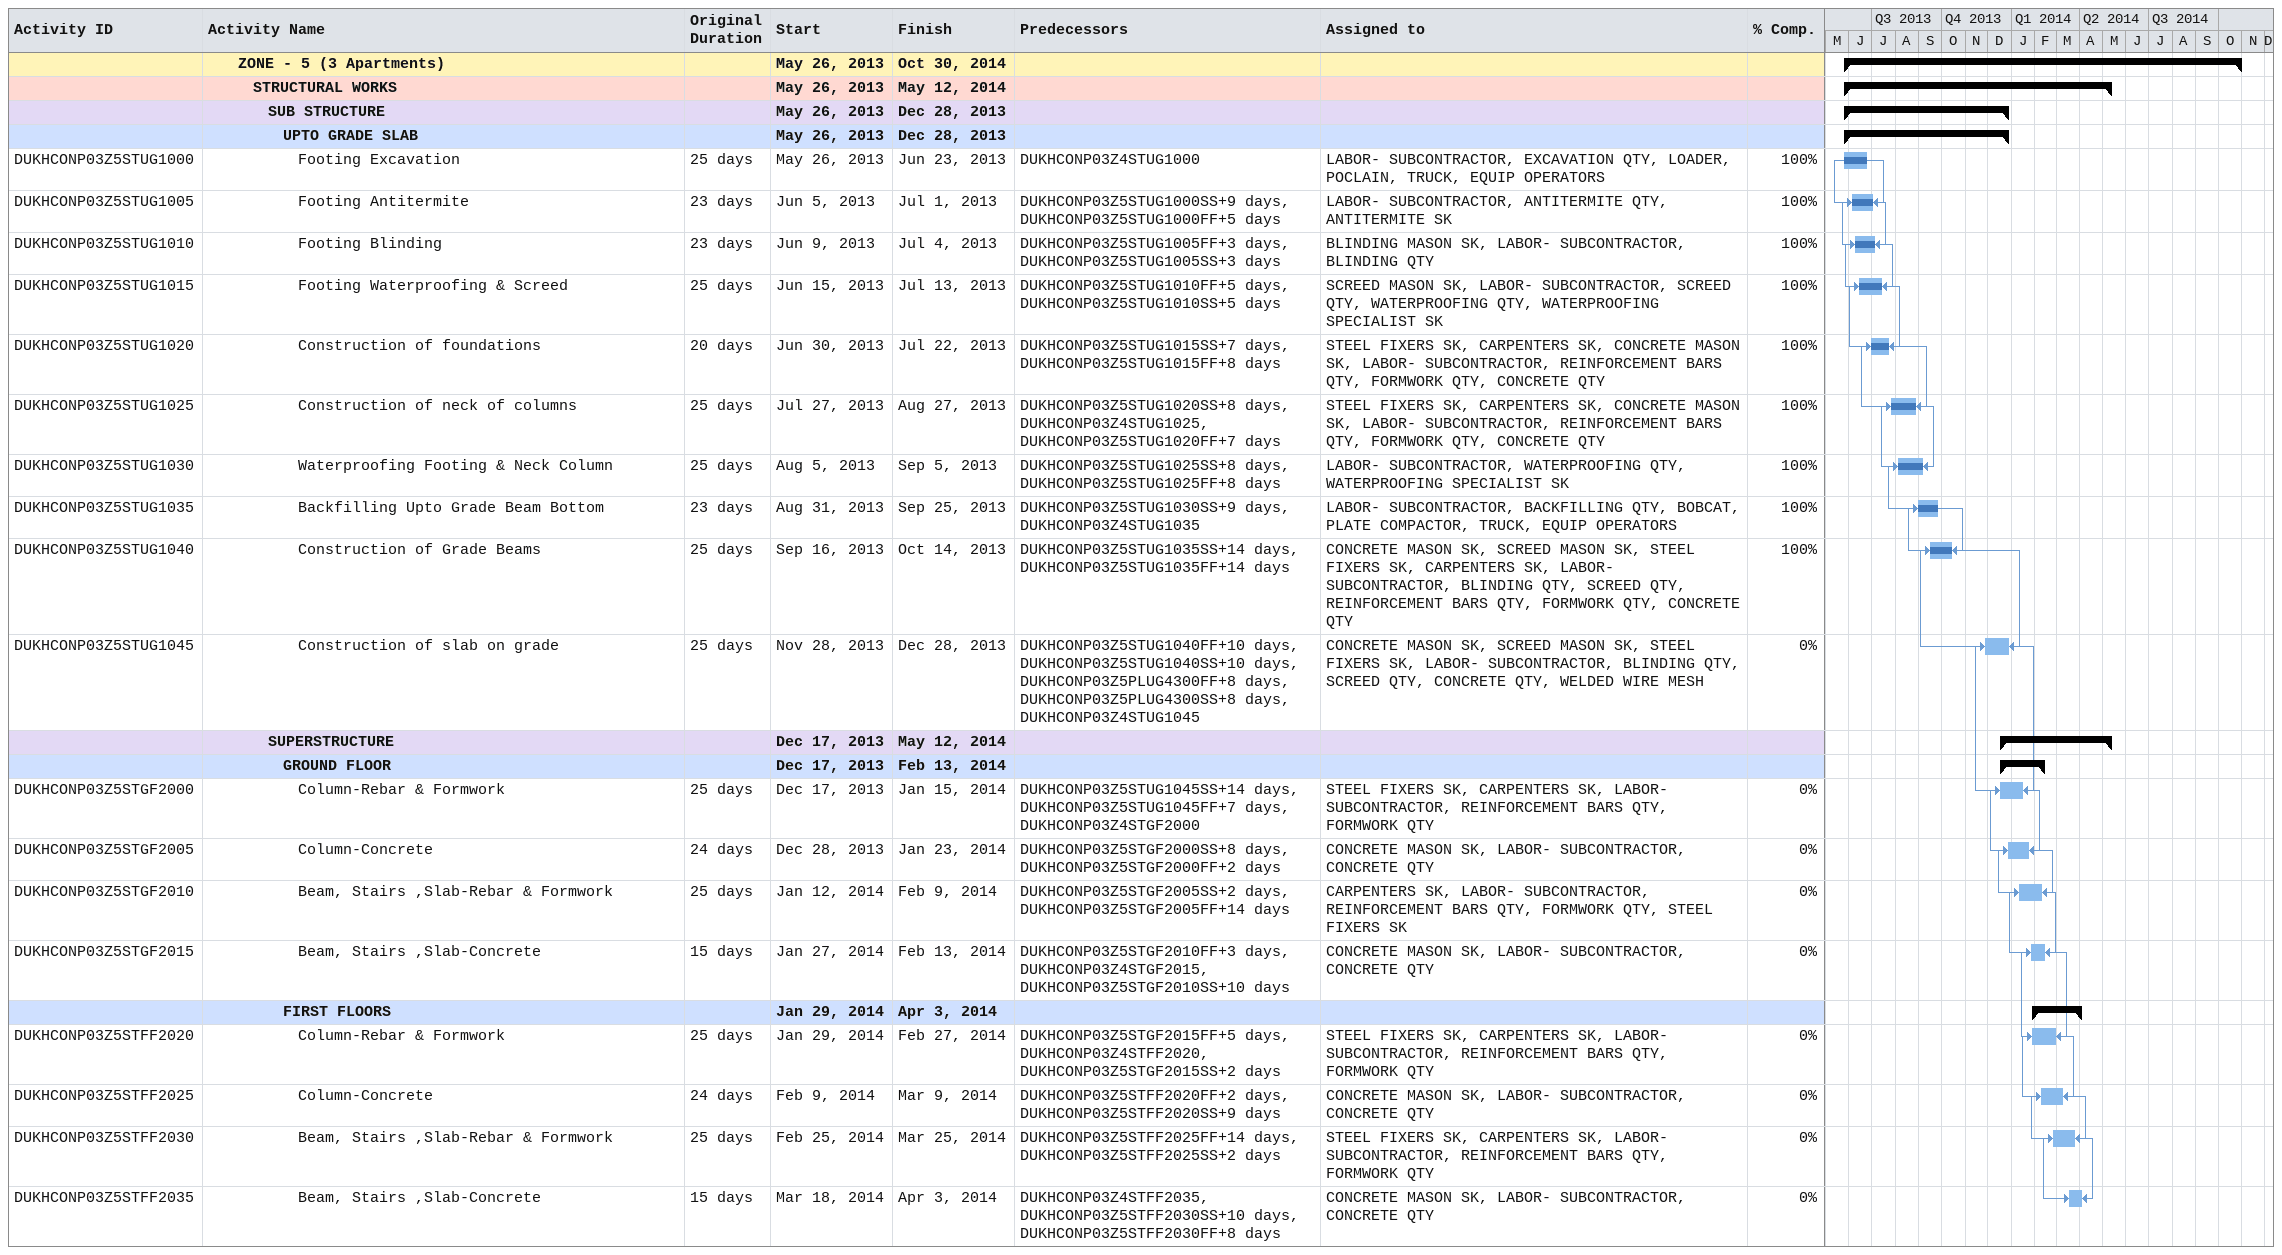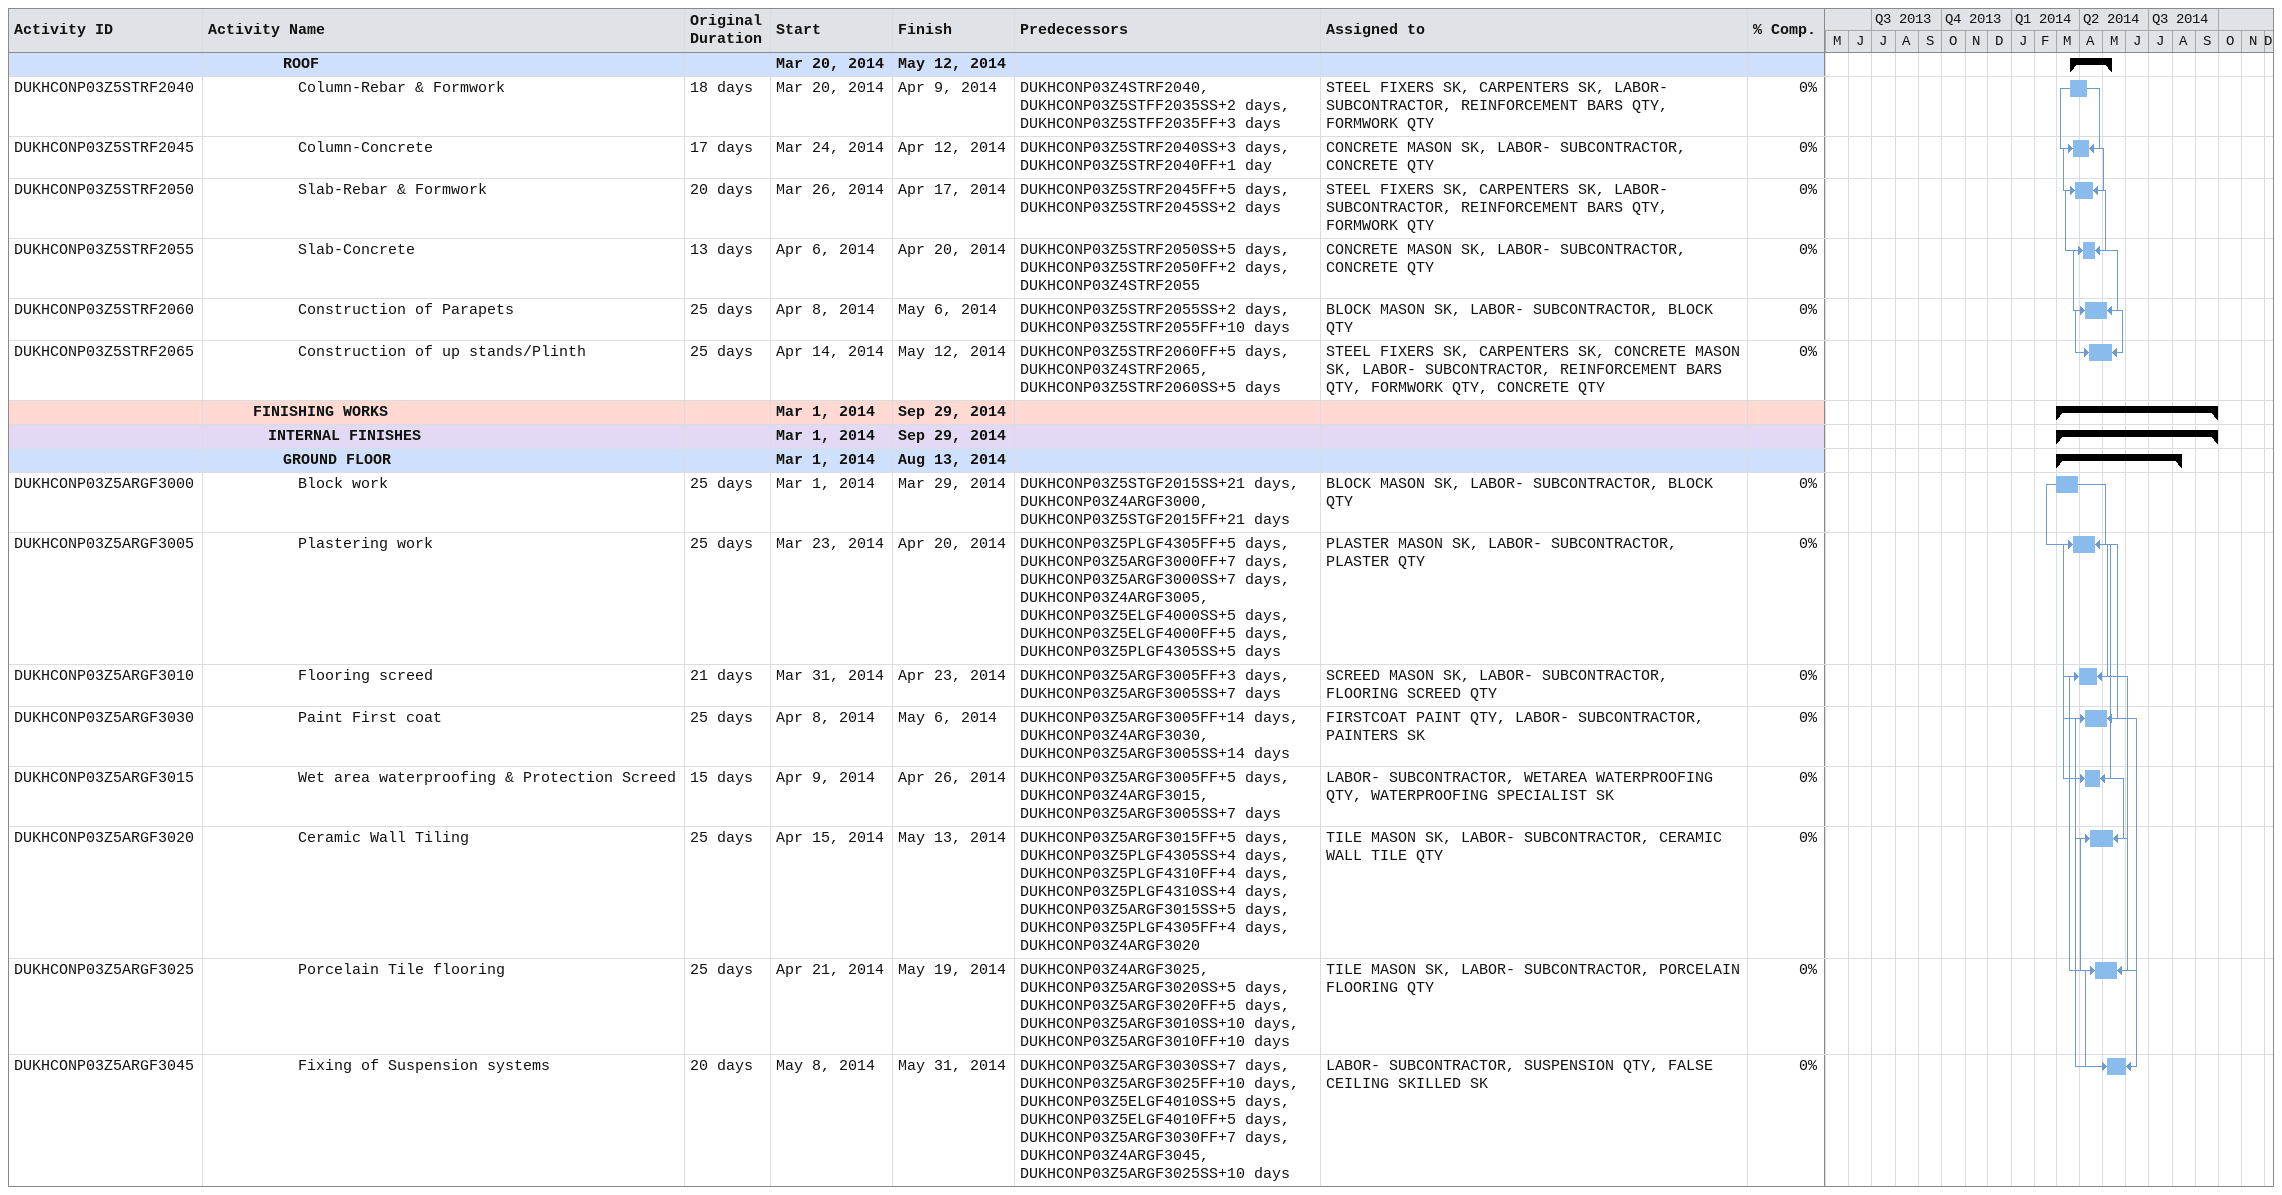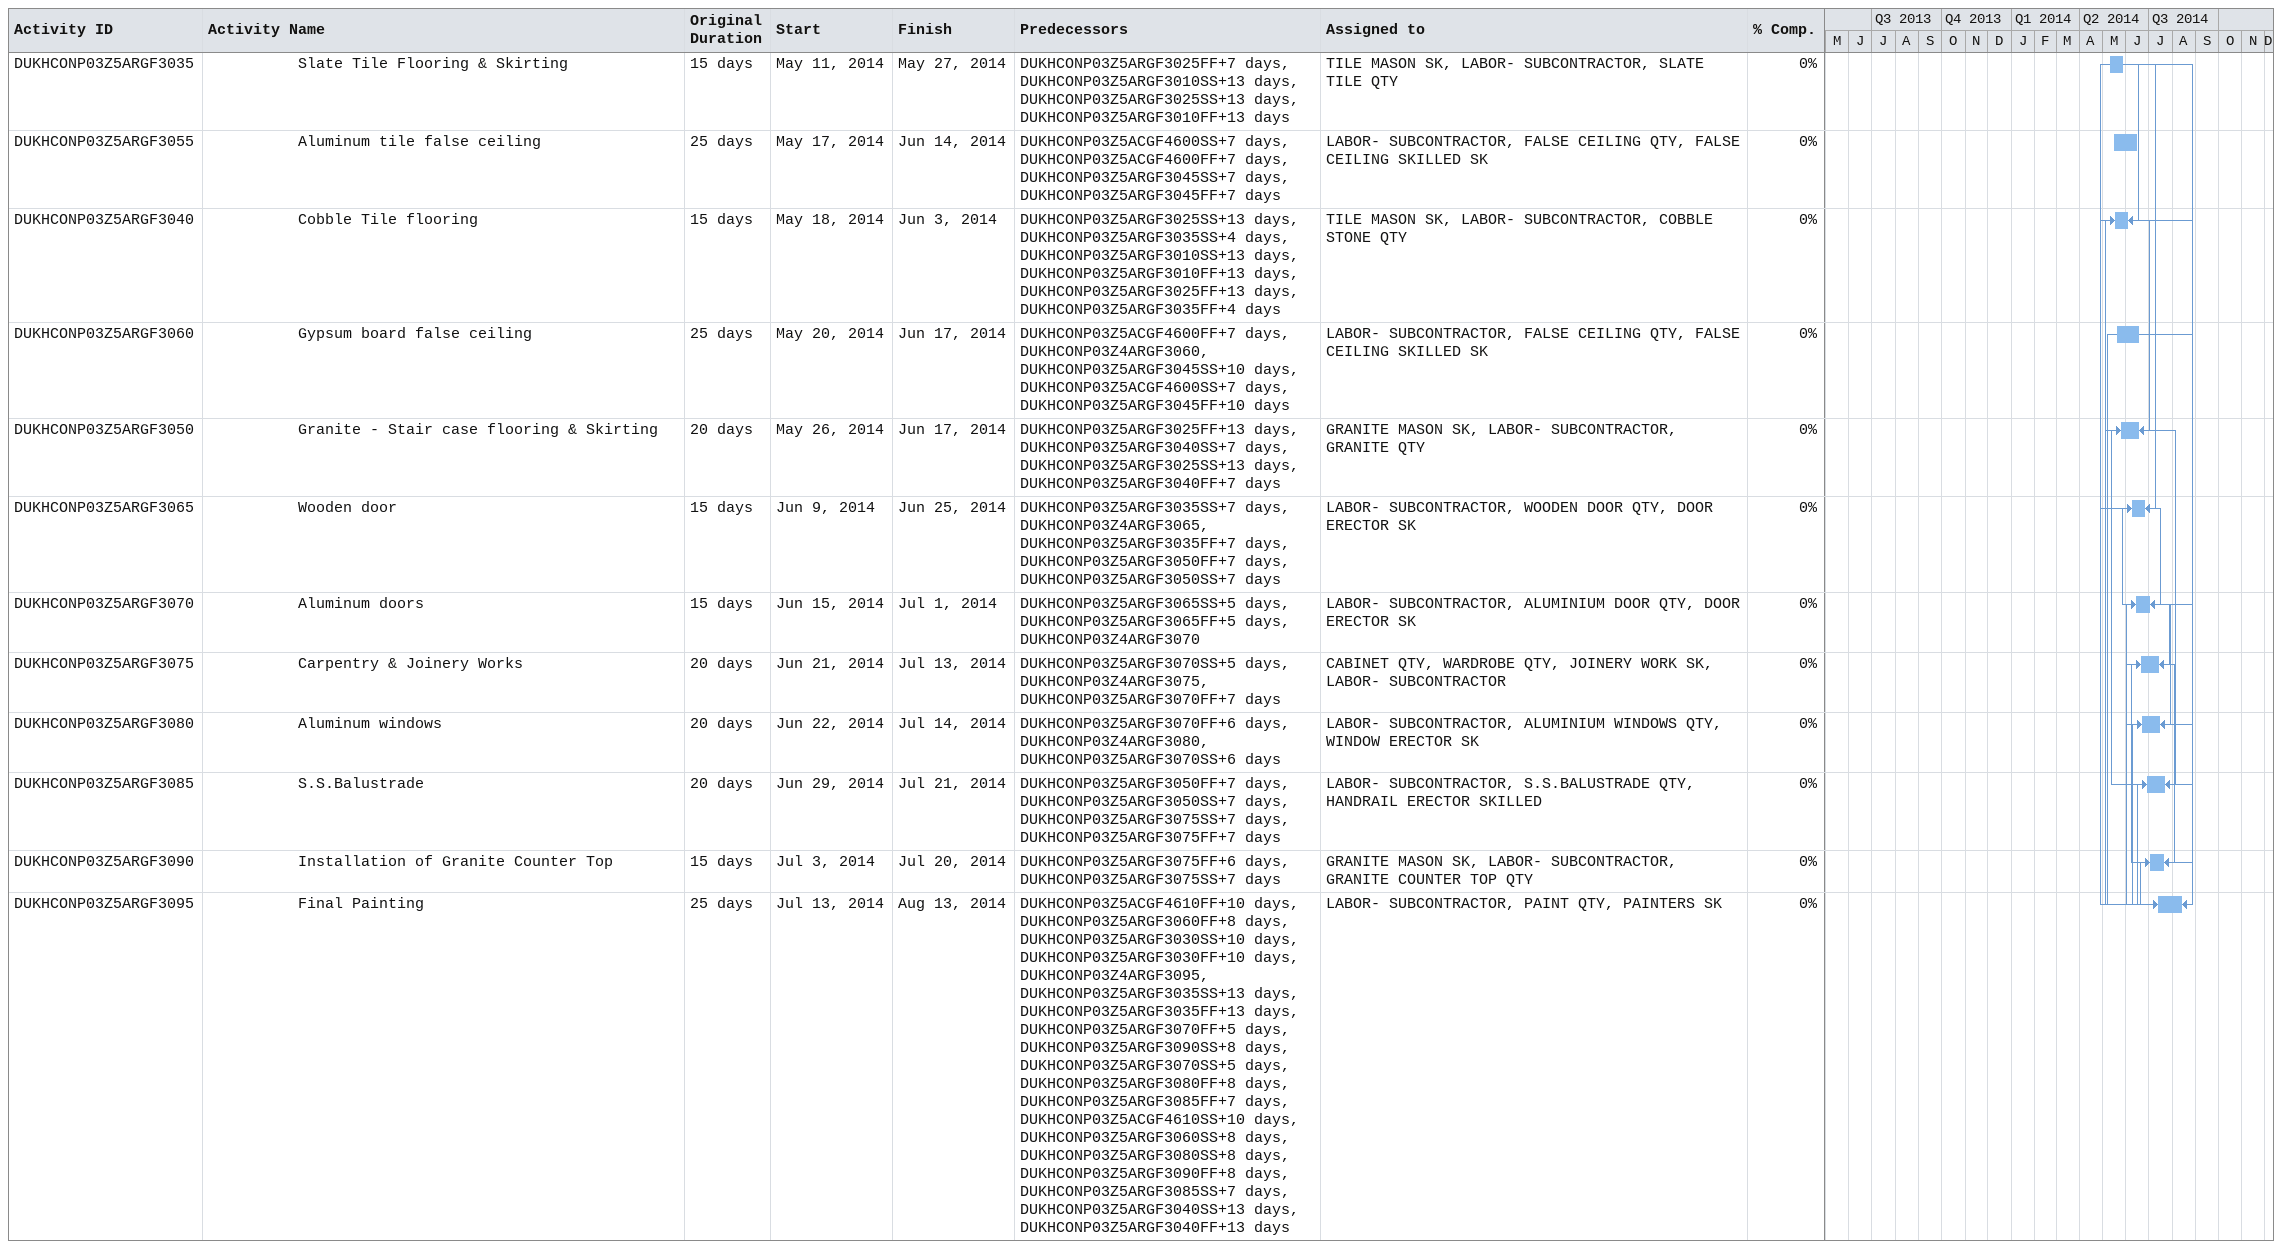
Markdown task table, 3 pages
| ID | Level | Task | Original duration | Start | Finish | Predecessors | Resources | % complete |
|---|---|---|---|---|---|---|---|---|
|  | 3 | **ZONE - 5 (3 Apartments)** |  | 2013-05-26 | 2014-10-30 |  |  |  |
|  | 4 | **STRUCTURAL WORKS** |  | 2013-05-26 | 2014-05-12 |  |  |  |
|  | 5 | **SUB STRUCTURE** |  | 2013-05-26 | 2013-12-28 |  |  |  |
|  | 6 | **UPTO GRADE SLAB** |  | 2013-05-26 | 2013-12-28 |  |  |  |
| DUKHCONP03Z5STUG1000 | 7 | Footing Excavation | 25d | 2013-05-26 | 2013-06-23 | DUKHCONP03Z4STUG1000 | LABOR- SUBCONTRACTOR, EXCAVATION QTY, LOADER, POCLAIN, TRUCK, EQUIP OPERATORS | 100 |
| DUKHCONP03Z5STUG1005 | 7 | Footing Antitermite | 23d | 2013-06-05 | 2013-07-01 | DUKHCONP03Z5STUG1000SS+9d, DUKHCONP03Z5STUG1000FF+5d | LABOR- SUBCONTRACTOR, ANTITERMITE QTY, ANTITERMITE SK | 100 |
| DUKHCONP03Z5STUG1010 | 7 | Footing Blinding | 23d | 2013-06-09 | 2013-07-04 | DUKHCONP03Z5STUG1005FF+3d, DUKHCONP03Z5STUG1005SS+3d | BLINDING MASON SK, LABOR- SUBCONTRACTOR, BLINDING QTY | 100 |
| DUKHCONP03Z5STUG1015 | 7 | Footing Waterproofing & Screed | 25d | 2013-06-15 | 2013-07-13 | DUKHCONP03Z5STUG1010FF+5d, DUKHCONP03Z5STUG1010SS+5d | SCREED MASON SK, LABOR- SUBCONTRACTOR, SCREED QTY, WATERPROOFING QTY, WATERPROOFING SPECIALIST SK | 100 |
| DUKHCONP03Z5STUG1020 | 7 | Construction of foundations | 20d | 2013-06-30 | 2013-07-22 | DUKHCONP03Z5STUG1015SS+7d, DUKHCONP03Z5STUG1015FF+8d | STEEL FIXERS SK, CARPENTERS SK, CONCRETE MASON SK, LABOR- SUBCONTRACTOR, REINFORCEMENT BARS QTY, FORMWORK QTY, CONCRETE QTY | 100 |
| DUKHCONP03Z5STUG1025 | 7 | Construction of neck of columns | 25d | 2013-07-27 | 2013-08-27 | DUKHCONP03Z5STUG1020SS+8d, DUKHCONP03Z4STUG1025, DUKHCONP03Z5STUG1020FF+7d | STEEL FIXERS SK, CARPENTERS SK, CONCRETE MASON SK, LABOR- SUBCONTRACTOR, REINFORCEMENT BARS QTY, FORMWORK QTY, CONCRETE QTY | 100 |
| DUKHCONP03Z5STUG1030 | 7 | Waterproofing Footing & Neck Column | 25d | 2013-08-05 | 2013-09-05 | DUKHCONP03Z5STUG1025SS+8d, DUKHCONP03Z5STUG1025FF+8d | LABOR- SUBCONTRACTOR, WATERPROOFING QTY, WATERPROOFING SPECIALIST SK | 100 |
| DUKHCONP03Z5STUG1035 | 7 | Backfilling Upto Grade Beam Bottom | 23d | 2013-08-31 | 2013-09-25 | DUKHCONP03Z5STUG1030SS+9d, DUKHCONP03Z4STUG1035 | LABOR- SUBCONTRACTOR, BACKFILLING QTY, BOBCAT, PLATE COMPACTOR, TRUCK, EQUIP OPERATORS | 100 |
| DUKHCONP03Z5STUG1040 | 7 | Construction of Grade Beams | 25d | 2013-09-16 | 2013-10-14 | DUKHCONP03Z5STUG1035SS+14d, DUKHCONP03Z5STUG1035FF+14d | CONCRETE MASON SK, SCREED MASON SK, STEEL FIXERS SK, CARPENTERS SK, LABOR- SUBCONTRACTOR, BLINDING QTY, SCREED QTY, REINFORCEMENT BARS QTY, FORMWORK QTY, CONCRETE QTY | 100 |
| DUKHCONP03Z5STUG1045 | 7 | Construction of slab on grade | 25d | 2013-11-28 | 2013-12-28 | DUKHCONP03Z5STUG1040FF+10d, DUKHCONP03Z5STUG1040SS+10d, DUKHCONP03Z5PLUG4300FF+8d, DUKHCONP03Z5PLUG4300SS+8d, DUKHCONP03Z4STUG1045 | CONCRETE MASON SK, SCREED MASON SK, STEEL FIXERS SK, LABOR- SUBCONTRACTOR, BLINDING QTY, SCREED QTY, CONCRETE QTY, WELDED WIRE MESH | 0 |
|  | 5 | **SUPERSTRUCTURE** |  | 2013-12-17 | 2014-05-12 |  |  |  |
|  | 6 | **GROUND FLOOR** |  | 2013-12-17 | 2014-02-13 |  |  |  |
| DUKHCONP03Z5STGF2000 | 7 | Column-Rebar & Formwork | 25d | 2013-12-17 | 2014-01-15 | DUKHCONP03Z5STUG1045SS+14d, DUKHCONP03Z5STUG1045FF+7d, DUKHCONP03Z4STGF2000 | STEEL FIXERS SK, CARPENTERS SK, LABOR- SUBCONTRACTOR, REINFORCEMENT BARS QTY, FORMWORK QTY | 0 |
| DUKHCONP03Z5STGF2005 | 7 | Column-Concrete | 24d | 2013-12-28 | 2014-01-23 | DUKHCONP03Z5STGF2000SS+8d, DUKHCONP03Z5STGF2000FF+2d | CONCRETE MASON SK, LABOR- SUBCONTRACTOR, CONCRETE QTY | 0 |
| DUKHCONP03Z5STGF2010 | 7 | Beam, Stairs ,Slab-Rebar & Formwork | 25d | 2014-01-12 | 2014-02-09 | DUKHCONP03Z5STGF2005SS+2d, DUKHCONP03Z5STGF2005FF+14d | CARPENTERS SK, LABOR- SUBCONTRACTOR, REINFORCEMENT BARS QTY, FORMWORK QTY, STEEL FIXERS SK | 0 |
| DUKHCONP03Z5STGF2015 | 7 | Beam, Stairs ,Slab-Concrete | 15d | 2014-01-27 | 2014-02-13 | DUKHCONP03Z5STGF2010FF+3d, DUKHCONP03Z4STGF2015, DUKHCONP03Z5STGF2010SS+10d | CONCRETE MASON SK, LABOR- SUBCONTRACTOR, CONCRETE QTY | 0 |
|  | 6 | **FIRST FLOORS** |  | 2014-01-29 | 2014-04-03 |  |  |  |
| DUKHCONP03Z5STFF2020 | 7 | Column-Rebar & Formwork | 25d | 2014-01-29 | 2014-02-27 | DUKHCONP03Z5STGF2015FF+5d, DUKHCONP03Z4STFF2020, DUKHCONP03Z5STGF2015SS+2d | STEEL FIXERS SK, CARPENTERS SK, LABOR- SUBCONTRACTOR, REINFORCEMENT BARS QTY, FORMWORK QTY | 0 |
| DUKHCONP03Z5STFF2025 | 7 | Column-Concrete | 24d | 2014-02-09 | 2014-03-09 | DUKHCONP03Z5STFF2020FF+2d, DUKHCONP03Z5STFF2020SS+9d | CONCRETE MASON SK, LABOR- SUBCONTRACTOR, CONCRETE QTY | 0 |
| DUKHCONP03Z5STFF2030 | 7 | Beam, Stairs ,Slab-Rebar & Formwork | 25d | 2014-02-25 | 2014-03-25 | DUKHCONP03Z5STFF2025FF+14d, DUKHCONP03Z5STFF2025SS+2d | STEEL FIXERS SK, CARPENTERS SK, LABOR- SUBCONTRACTOR, REINFORCEMENT BARS QTY, FORMWORK QTY | 0 |
| DUKHCONP03Z5STFF2035 | 7 | Beam, Stairs ,Slab-Concrete | 15d | 2014-03-18 | 2014-04-03 | DUKHCONP03Z4STFF2035, DUKHCONP03Z5STFF2030SS+10d, DUKHCONP03Z5STFF2030FF+8d | CONCRETE MASON SK, LABOR- SUBCONTRACTOR, CONCRETE QTY | 0 |
|  | 6 | **ROOF** |  | 2014-03-20 | 2014-05-12 |  |  |  |
| DUKHCONP03Z5STRF2040 | 7 | Column-Rebar & Formwork | 18d | 2014-03-20 | 2014-04-09 | DUKHCONP03Z4STRF2040, DUKHCONP03Z5STFF2035SS+2d, DUKHCONP03Z5STFF2035FF+3d | STEEL FIXERS SK, CARPENTERS SK, LABOR- SUBCONTRACTOR, REINFORCEMENT BARS QTY, FORMWORK QTY | 0 |
| DUKHCONP03Z5STRF2045 | 7 | Column-Concrete | 17d | 2014-03-24 | 2014-04-12 | DUKHCONP03Z5STRF2040SS+3d, DUKHCONP03Z5STRF2040FF+1d | CONCRETE MASON SK, LABOR- SUBCONTRACTOR, CONCRETE QTY | 0 |
| DUKHCONP03Z5STRF2050 | 7 | Slab-Rebar & Formwork | 20d | 2014-03-26 | 2014-04-17 | DUKHCONP03Z5STRF2045FF+5d, DUKHCONP03Z5STRF2045SS+2d | STEEL FIXERS SK, CARPENTERS SK, LABOR- SUBCONTRACTOR, REINFORCEMENT BARS QTY, FORMWORK QTY | 0 |
| DUKHCONP03Z5STRF2055 | 7 | Slab-Concrete | 13d | 2014-04-06 | 2014-04-20 | DUKHCONP03Z5STRF2050SS+5d, DUKHCONP03Z5STRF2050FF+2d, DUKHCONP03Z4STRF2055 | CONCRETE MASON SK, LABOR- SUBCONTRACTOR, CONCRETE QTY | 0 |
| DUKHCONP03Z5STRF2060 | 7 | Construction of Parapets | 25d | 2014-04-08 | 2014-05-06 | DUKHCONP03Z5STRF2055SS+2d, DUKHCONP03Z5STRF2055FF+10d | BLOCK MASON SK, LABOR- SUBCONTRACTOR, BLOCK QTY | 0 |
| DUKHCONP03Z5STRF2065 | 7 | Construction of up stands/Plinth | 25d | 2014-04-14 | 2014-05-12 | DUKHCONP03Z5STRF2060FF+5d, DUKHCONP03Z4STRF2065, DUKHCONP03Z5STRF2060SS+5d | STEEL FIXERS SK, CARPENTERS SK, CONCRETE MASON SK, LABOR- SUBCONTRACTOR, REINFORCEMENT BARS QTY, FORMWORK QTY, CONCRETE QTY | 0 |
|  | 4 | **FINISHING WORKS** |  | 2014-03-01 | 2014-09-29 |  |  |  |
|  | 5 | **INTERNAL FINISHES** |  | 2014-03-01 | 2014-09-29 |  |  |  |
|  | 6 | **GROUND FLOOR** |  | 2014-03-01 | 2014-08-13 |  |  |  |
| DUKHCONP03Z5ARGF3000 | 7 | Block work | 25d | 2014-03-01 | 2014-03-29 | DUKHCONP03Z5STGF2015SS+21d, DUKHCONP03Z4ARGF3000, DUKHCONP03Z5STGF2015FF+21d | BLOCK MASON SK, LABOR- SUBCONTRACTOR, BLOCK QTY | 0 |
| DUKHCONP03Z5ARGF3005 | 7 | Plastering work | 25d | 2014-03-23 | 2014-04-20 | DUKHCONP03Z5PLGF4305FF+5d, DUKHCONP03Z5ARGF3000FF+7d, DUKHCONP03Z5ARGF3000SS+7d, DUKHCONP03Z4ARGF3005, DUKHCONP03Z5ELGF4000SS+5d, DUKHCONP03Z5ELGF4000FF+5d, DUKHCONP03Z5PLGF4305SS+5d | PLASTER MASON SK, LABOR- SUBCONTRACTOR, PLASTER QTY | 0 |
| DUKHCONP03Z5ARGF3010 | 7 | Flooring screed | 21d | 2014-03-31 | 2014-04-23 | DUKHCONP03Z5ARGF3005FF+3d, DUKHCONP03Z5ARGF3005SS+7d | SCREED MASON SK, LABOR- SUBCONTRACTOR, FLOORING SCREED QTY | 0 |
| DUKHCONP03Z5ARGF3030 | 7 | Paint First coat | 25d | 2014-04-08 | 2014-05-06 | DUKHCONP03Z5ARGF3005FF+14d, DUKHCONP03Z4ARGF3030, DUKHCONP03Z5ARGF3005SS+14d | FIRSTCOAT PAINT QTY, LABOR- SUBCONTRACTOR, PAINTERS SK | 0 |
| DUKHCONP03Z5ARGF3015 | 7 | Wet area waterproofing & Protection Screed | 15d | 2014-04-09 | 2014-04-26 | DUKHCONP03Z5ARGF3005FF+5d, DUKHCONP03Z4ARGF3015, DUKHCONP03Z5ARGF3005SS+7d | LABOR- SUBCONTRACTOR, WETAREA WATERPROOFING QTY, WATERPROOFING SPECIALIST SK | 0 |
| DUKHCONP03Z5ARGF3020 | 7 | Ceramic Wall Tiling | 25d | 2014-04-15 | 2014-05-13 | DUKHCONP03Z5ARGF3015FF+5d, DUKHCONP03Z5PLGF4305SS+4d, DUKHCONP03Z5PLGF4310FF+4d, DUKHCONP03Z5PLGF4310SS+4d, DUKHCONP03Z5ARGF3015SS+5d, DUKHCONP03Z5PLGF4305FF+4d, DUKHCONP03Z4ARGF3020 | TILE MASON SK, LABOR- SUBCONTRACTOR, CERAMIC WALL TILE QTY | 0 |
| DUKHCONP03Z5ARGF3025 | 7 | Porcelain Tile flooring | 25d | 2014-04-21 | 2014-05-19 | DUKHCONP03Z4ARGF3025, DUKHCONP03Z5ARGF3020SS+5d, DUKHCONP03Z5ARGF3020FF+5d, DUKHCONP03Z5ARGF3010SS+10d, DUKHCONP03Z5ARGF3010FF+10d | TILE MASON SK, LABOR- SUBCONTRACTOR, PORCELAIN FLOORING QTY | 0 |
| DUKHCONP03Z5ARGF3045 | 7 | Fixing of Suspension systems | 20d | 2014-05-08 | 2014-05-31 | DUKHCONP03Z5ARGF3030SS+7d, DUKHCONP03Z5ARGF3025FF+10d, DUKHCONP03Z5ELGF4010SS+5d, DUKHCONP03Z5ELGF4010FF+5d, DUKHCONP03Z5ARGF3030FF+7d, DUKHCONP03Z4ARGF3045, DUKHCONP03Z5ARGF3025SS+10d | LABOR- SUBCONTRACTOR, SUSPENSION QTY, FALSE CEILING SKILLED SK | 0 |
| DUKHCONP03Z5ARGF3035 | 7 | Slate Tile Flooring & Skirting | 15d | 2014-05-11 | 2014-05-27 | DUKHCONP03Z5ARGF3025FF+7d, DUKHCONP03Z5ARGF3010SS+13d, DUKHCONP03Z5ARGF3025SS+13d, DUKHCONP03Z5ARGF3010FF+13d | TILE MASON SK, LABOR- SUBCONTRACTOR, SLATE TILE QTY | 0 |
| DUKHCONP03Z5ARGF3055 | 7 | Aluminum tile false ceiling | 25d | 2014-05-17 | 2014-06-14 | DUKHCONP03Z5ACGF4600SS+7d, DUKHCONP03Z5ACGF4600FF+7d, DUKHCONP03Z5ARGF3045SS+7d, DUKHCONP03Z5ARGF3045FF+7d | LABOR- SUBCONTRACTOR, FALSE CEILING QTY, FALSE CEILING SKILLED SK | 0 |
| DUKHCONP03Z5ARGF3040 | 7 | Cobble Tile flooring | 15d | 2014-05-18 | 2014-06-03 | DUKHCONP03Z5ARGF3025SS+13d, DUKHCONP03Z5ARGF3035SS+4d, DUKHCONP03Z5ARGF3010SS+13d, DUKHCONP03Z5ARGF3010FF+13d, DUKHCONP03Z5ARGF3025FF+13d, DUKHCONP03Z5ARGF3035FF+4d | TILE MASON SK, LABOR- SUBCONTRACTOR, COBBLE STONE QTY | 0 |
| DUKHCONP03Z5ARGF3060 | 7 | Gypsum board false ceiling | 25d | 2014-05-20 | 2014-06-17 | DUKHCONP03Z5ACGF4600FF+7d, DUKHCONP03Z4ARGF3060, DUKHCONP03Z5ARGF3045SS+10d, DUKHCONP03Z5ACGF4600SS+7d, DUKHCONP03Z5ARGF3045FF+10d | LABOR- SUBCONTRACTOR, FALSE CEILING QTY, FALSE CEILING SKILLED SK | 0 |
| DUKHCONP03Z5ARGF3050 | 7 | Granite - Stair case flooring & Skirting | 20d | 2014-05-26 | 2014-06-17 | DUKHCONP03Z5ARGF3025FF+13d, DUKHCONP03Z5ARGF3040SS+7d, DUKHCONP03Z5ARGF3025SS+13d, DUKHCONP03Z5ARGF3040FF+7d | GRANITE MASON SK, LABOR- SUBCONTRACTOR, GRANITE QTY | 0 |
| DUKHCONP03Z5ARGF3065 | 7 | Wooden door | 15d | 2014-06-09 | 2014-06-25 | DUKHCONP03Z5ARGF3035SS+7d, DUKHCONP03Z4ARGF3065, DUKHCONP03Z5ARGF3035FF+7d, DUKHCONP03Z5ARGF3050FF+7d, DUKHCONP03Z5ARGF3050SS+7d | LABOR- SUBCONTRACTOR, WOODEN DOOR QTY, DOOR ERECTOR SK | 0 |
| DUKHCONP03Z5ARGF3070 | 7 | Aluminum doors | 15d | 2014-06-15 | 2014-07-01 | DUKHCONP03Z5ARGF3065SS+5d, DUKHCONP03Z5ARGF3065FF+5d, DUKHCONP03Z4ARGF3070 | LABOR- SUBCONTRACTOR, ALUMINIUM DOOR QTY, DOOR ERECTOR SK | 0 |
| DUKHCONP03Z5ARGF3075 | 7 | Carpentry & Joinery Works | 20d | 2014-06-21 | 2014-07-13 | DUKHCONP03Z5ARGF3070SS+5d, DUKHCONP03Z4ARGF3075, DUKHCONP03Z5ARGF3070FF+7d | CABINET QTY, WARDROBE QTY, JOINERY WORK SK, LABOR- SUBCONTRACTOR | 0 |
| DUKHCONP03Z5ARGF3080 | 7 | Aluminum windows | 20d | 2014-06-22 | 2014-07-14 | DUKHCONP03Z5ARGF3070FF+6d, DUKHCONP03Z4ARGF3080, DUKHCONP03Z5ARGF3070SS+6d | LABOR- SUBCONTRACTOR, ALUMINIUM WINDOWS QTY, WINDOW ERECTOR SK | 0 |
| DUKHCONP03Z5ARGF3085 | 7 | S.S.Balustrade | 20d | 2014-06-29 | 2014-07-21 | DUKHCONP03Z5ARGF3050FF+7d, DUKHCONP03Z5ARGF3050SS+7d, DUKHCONP03Z5ARGF3075SS+7d, DUKHCONP03Z5ARGF3075FF+7d | LABOR- SUBCONTRACTOR, S.S.BALUSTRADE QTY, HANDRAIL ERECTOR SKILLED | 0 |
| DUKHCONP03Z5ARGF3090 | 7 | Installation of Granite Counter Top | 15d | 2014-07-03 | 2014-07-20 | DUKHCONP03Z5ARGF3075FF+6d, DUKHCONP03Z5ARGF3075SS+7d | GRANITE MASON SK, LABOR- SUBCONTRACTOR, GRANITE COUNTER TOP QTY | 0 |
| DUKHCONP03Z5ARGF3095 | 7 | Final Painting | 25d | 2014-07-13 | 2014-08-13 | DUKHCONP03Z5ACGF4610FF+10d, DUKHCONP03Z5ARGF3060FF+8d, DUKHCONP03Z5ARGF3030SS+10d, DUKHCONP03Z5ARGF3030FF+10d, DUKHCONP03Z4ARGF3095, DUKHCONP03Z5ARGF3035SS+13d, DUKHCONP03Z5ARGF3035FF+13d, DUKHCONP03Z5ARGF3070FF+5d, DUKHCONP03Z5ARGF3090SS+8d, DUKHCONP03Z5ARGF3070SS+5d, DUKHCONP03Z5ARGF3080FF+8d, DUKHCONP03Z5ARGF3085FF+7d, DUKHCONP03Z5ACGF4610SS+10d, DUKHCONP03Z5ARGF3060SS+8d, DUKHCONP03Z5ARGF3080SS+8d, DUKHCONP03Z5ARGF3090FF+8d, DUKHCONP03Z5ARGF3085SS+7d, DUKHCONP03Z5ARGF3040SS+13d, DUKHCONP03Z5ARGF3040FF+13d | LABOR- SUBCONTRACTOR, PAINT QTY, PAINTERS SK | 0 |
